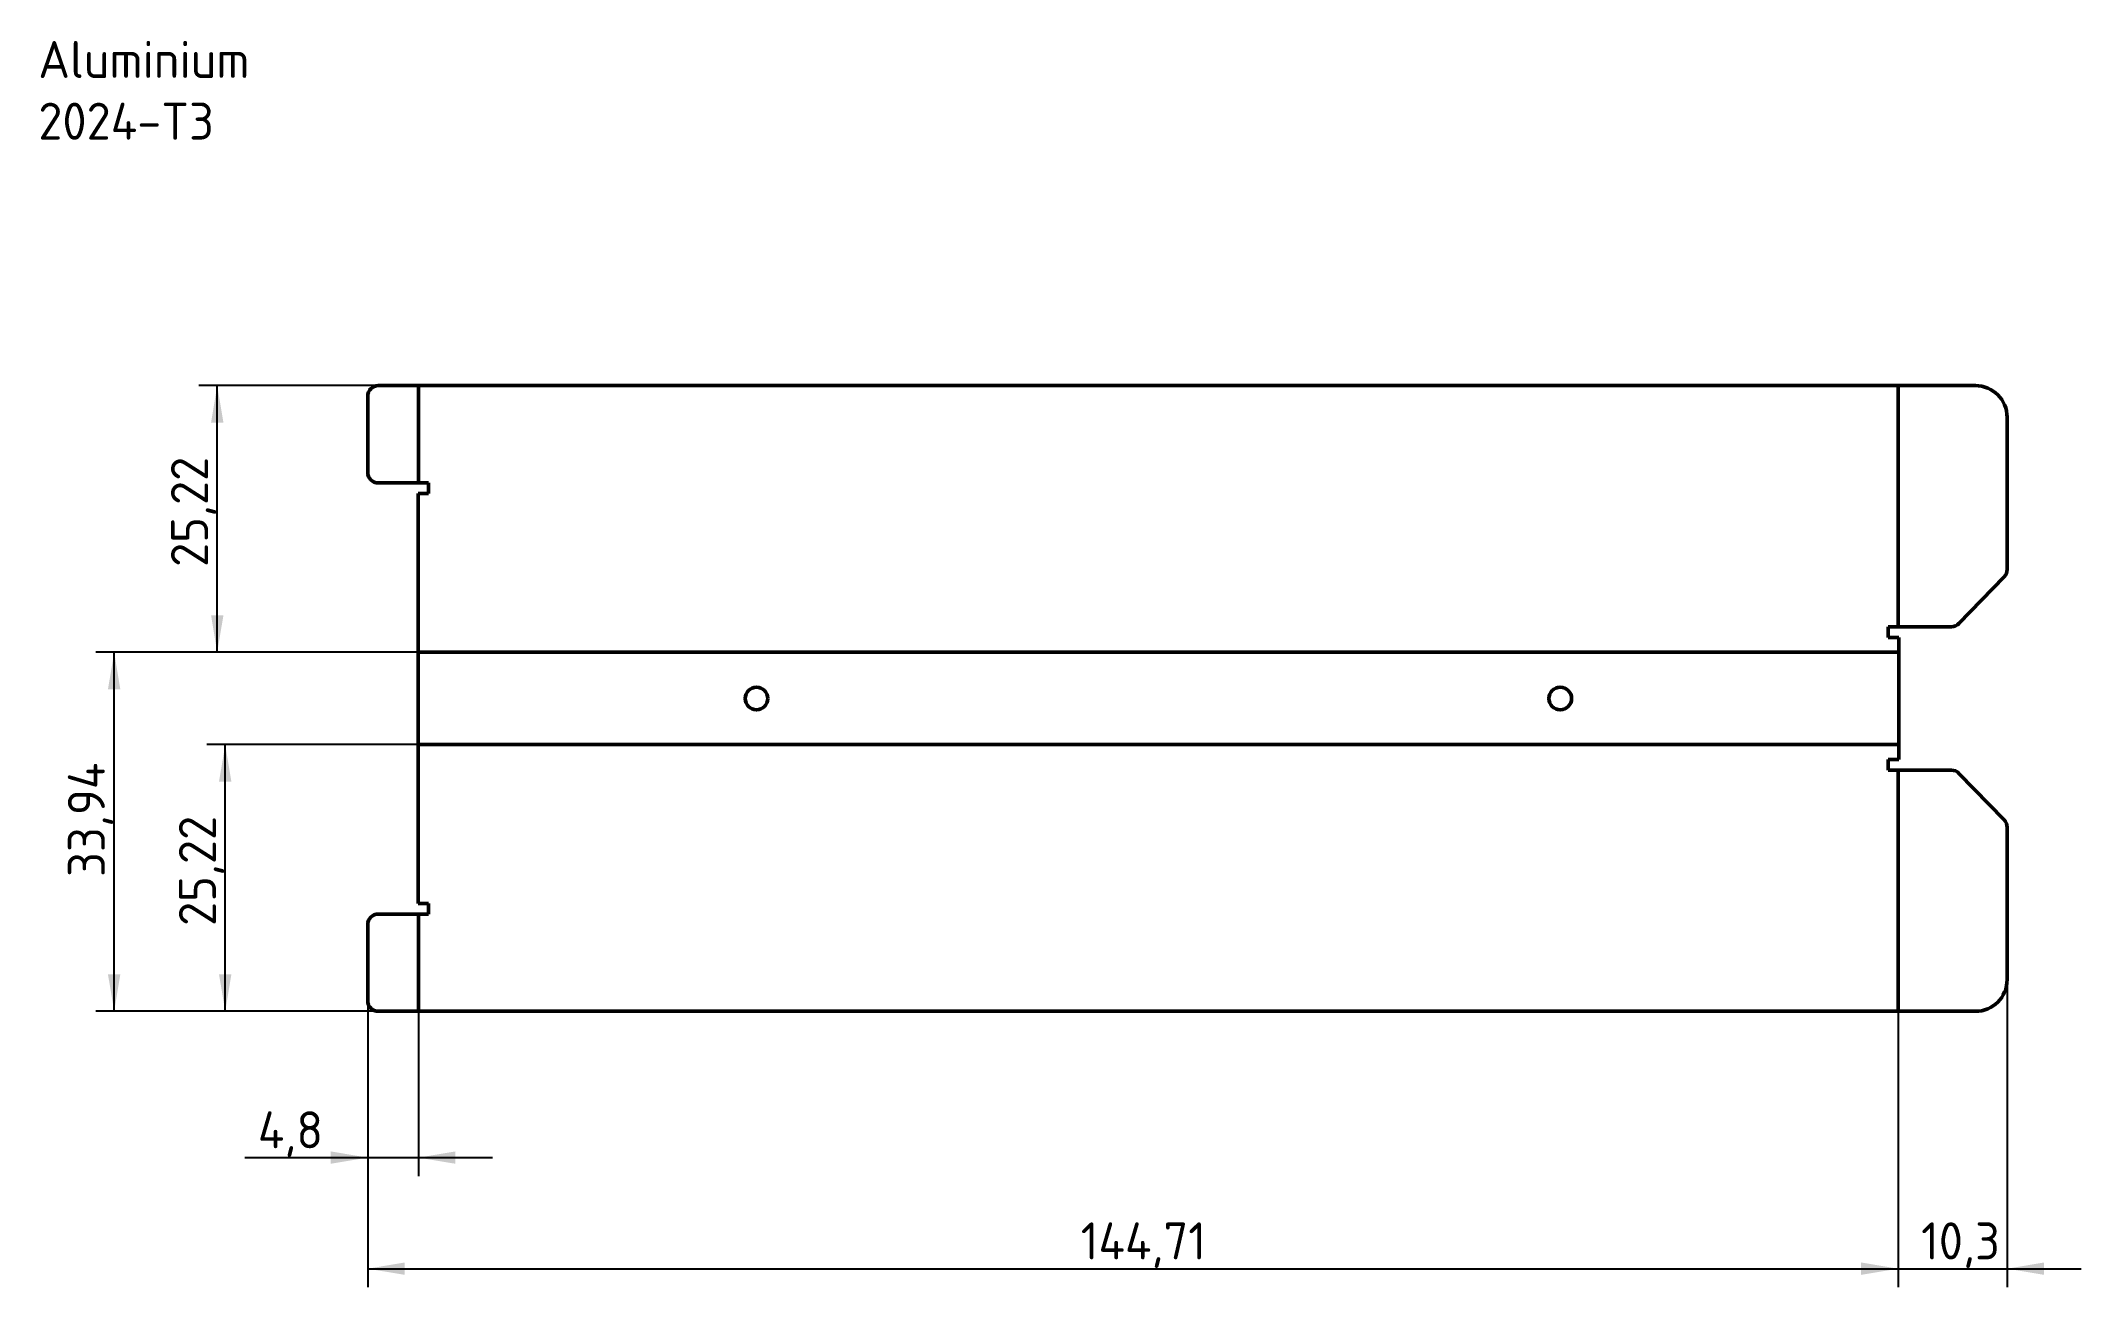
# Model space of a CAD drawing. Header units: millimetres. Extents: x 46 to 239, y 65 to 183.
import ezdxf
from ezdxf.enums import TextEntityAlignment as Align

# ---------------------------------------------------------------- set-up
doc = ezdxf.new("R2010")
doc.units = ezdxf.units.MM
doc.layers.add('RESTRAINERRAIL', color=7, linetype='Continuous')
doc.layers.add('Standard', color=7, linetype='Continuous')
doc.styles.add('SEACAD_Solid_Edge_ISO', font='seiso.ttf')
doc.dimstyles.new('ISO_(mm)', dxfattribs={"dimtxt": 3.5, "dimasz": 3.5, "dimexe": 1.75, "dimexo": 0, "dimgap": 0.875, "dimtad": 1, "dimtxsty": 'SEACAD_Solid_Edge_ISO', "dimblk1": '_SE_FILLED', "dimblk2": '_SE_FILLED', "dimsah": 1, "dimcen": 1.75, "dimadec": 0, "dimazin": 0, "dimtfac": 0.5, "dimtmove": 0, "dimatfit": 3, "dimfxl": 1, "dimarcsym": 0})

# ---------------------------------------------------------------- blocks, each defined once
blk = doc.blocks.new('SE')
at = {"layer": 'RESTRAINERRAIL', "color": 7, "linetype": 'Continuous', "lineweight": 50}
for p, q in [((80.34, 150.68), (77.49, 150.68)), ((80.34, 150.68), (82.25, 150.68)), ((81.29, 141.48), (81.29, 150.68)), ((82.25, 150.68), (220.25, 150.68)), ((222.15, 150.68), (220.25, 150.68)), ((221.2, 150.68), (221.2, 127.88)), ((222.15, 150.68), (228.5, 150.68)), ((76.49, 149.68), (76.49, 142.48)), ((231.5, 147.68), (231.5, 133.29)), ((77.49, 141.48), (80.34, 141.48)), ((82.25, 141.48), (80.34, 141.48)), ((82.25, 141.48), (82.25, 140.48)), ((82.25, 140.48), (81.25, 140.48)), ((81.25, 126), (81.25, 140.48)), ((231.22, 132.59), (226.95, 128.19)), ((220.25, 127.88), (220.25, 126.88)), ((220.25, 127.88), (222.15, 127.88)), ((226.23, 127.88), (222.15, 127.88)), ((81.25, 126), (81.25, 124.94)), ((221.25, 125.47), (81.25, 125.47)), ((220.25, 126.88), (221.25, 126.88)), ((221.25, 126.88), (221.25, 126)), ((221.25, 124.94), (221.25, 126)), ((81.25, 124.94), (81.25, 117.27)), ((221.25, 117.27), (221.25, 124.94)), ((81.25, 117.27), (81.25, 116.21)), ((81.25, 116.74), (221.25, 116.74)), ((81.25, 101.73), (81.25, 116.21)), ((221.25, 116.21), (221.25, 117.27)), ((221.25, 116.21), (221.25, 115.33)), ((220.25, 115.33), (221.25, 115.33)), ((220.25, 114.33), (220.25, 115.33)), ((220.25, 114.33), (222.15, 114.33)), ((221.2, 114.33), (221.2, 91.53)), ((226.23, 114.33), (222.15, 114.33)), ((231.22, 109.62), (226.95, 114.02)), ((231.5, 94.53), (231.5, 108.92)), ((77.49, 100.73), (80.34, 100.73)), ((82.25, 100.73), (80.34, 100.73)), ((82.25, 101.73), (81.25, 101.73)), ((81.29, 91.53), (81.29, 100.73)), ((82.25, 100.73), (82.25, 101.73)), ((76.49, 92.53), (76.49, 99.73)), ((80.34, 91.53), (77.49, 91.53)), ((80.34, 91.53), (82.25, 91.53)), ((220.25, 91.53), (82.25, 91.53)), ((222.15, 91.53), (220.25, 91.53)), ((222.15, 91.53), (228.5, 91.53))]:
    blk.add_line(p, q, dxfattribs=at)
for centre in [(113.25, 121.1), (189.25, 121.1)]:
    blk.add_circle(centre, 1.07, dxfattribs=at)
for centre, radius, start, end in [((77.49, 149.68), 1, 90, 180), ((228.5, 147.68), 3, 0, 90), ((77.49, 142.48), 1, 180, 270), ((230.5, 133.29), 1, 315.8725, 0), ((226.23, 128.88), 1, 270, 315.8725), ((226.23, 113.33), 1, 44.1275, 90), ((230.5, 108.92), 1, 0, 44.1275), ((77.49, 99.73), 1, 90, 180), ((228.5, 94.53), 3, 270, 0), ((77.49, 92.53), 1, 180, 270)]:
    blk.add_arc(centre, radius, start, end, dxfattribs=at)
blk = doc.blocks.new('DMBLK78')
at = {"layer": 'Standard', "linetype": 'Continuous', "lineweight": 25}
for points in [[(62.43, 113.24), (63.6, 113.24), (63.02, 116.74)], [(62.43, 95.03), (63.02, 91.53), (63.6, 95.03)]]:
    blk.add_hatch(color=7, dxfattribs=at).paths.add_polyline_path(points)
at = {"layer": 'Standard', "color": 7, "linetype": 'Continuous', "lineweight": 25}
for p, q in [((81.25, 116.74), (61.27, 116.74)), ((63.02, 91.53), (63.02, 116.74)), ((82.25, 91.53), (61.27, 91.53))]:
    blk.add_line(p, q, dxfattribs=at)
at = {"layer": 'Standard', "color": 7, "linetype": 'Continuous', "lineweight": 25, "style": 'SEACAD_Solid_Edge_ISO'}
blk.add_text('25,22', height=3.5, rotation=90, dxfattribs=at).set_placement((58.64, 99.6), align=Align.TOP_LEFT)
blk = doc.blocks.new('_SE_FILLED')
at = {"color": 0}
blk.add_line((0, 0), (-1, 0), dxfattribs=at)
blk.add_solid([(0, 0), (-1, -0.1665), (-1, 0.1665), (0, 0)], dxfattribs=at)
blk = doc.blocks.new('DMBLK79')
at = {"layer": 'Standard', "linetype": 'Continuous', "lineweight": 25}
for points in [[(51.93, 121.97), (53.1, 121.97), (52.52, 125.47)], [(51.93, 95.03), (52.52, 91.53), (53.1, 95.03)]]:
    blk.add_hatch(color=7, dxfattribs=at).paths.add_polyline_path(points)
at = {"layer": 'Standard', "color": 7, "linetype": 'Continuous', "lineweight": 25}
for p, q in [((81.25, 125.47), (50.77, 125.47)), ((52.52, 91.53), (52.52, 125.47)), ((82.25, 91.53), (50.77, 91.53))]:
    blk.add_line(p, q, dxfattribs=at)
at = {"layer": 'Standard', "color": 7, "linetype": 'Continuous', "lineweight": 25, "style": 'SEACAD_Solid_Edge_ISO'}
blk.add_text('33,94', height=3.5, rotation=90, dxfattribs=at).set_placement((48.14, 104.24), align=Align.TOP_LEFT)
blk = doc.blocks.new('DMBLK80')
at = {"layer": 'Standard', "linetype": 'Continuous', "lineweight": 25}
for points in [[(72.99, 77.12), (76.49, 77.7), (72.99, 78.29)], [(84.79, 77.12), (84.79, 78.29), (81.29, 77.7)]]:
    blk.add_hatch(color=7, dxfattribs=at).paths.add_polyline_path(points)
at = {"layer": 'Standard', "color": 7, "linetype": 'Continuous', "lineweight": 25}
for p, q in [((76.49, 96.13), (76.49, 75.95)), ((81.29, 91.53), (81.29, 75.95)), ((64.88, 77.7), (88.29, 77.7))]:
    blk.add_line(p, q, dxfattribs=at)
at = {"layer": 'Standard', "color": 7, "linetype": 'Continuous', "lineweight": 25, "style": 'SEACAD_Solid_Edge_ISO'}
blk.add_text('4,8', height=3.5, dxfattribs=at).set_placement((66.1, 82.08), align=Align.TOP_LEFT)
blk = doc.blocks.new('DMBLK81')
at = {"layer": 'Standard', "linetype": 'Continuous', "lineweight": 25}
for points in [[(79.99, 66.62), (79.99, 67.79), (76.49, 67.2)], [(217.7, 66.62), (221.2, 67.2), (217.7, 67.79)]]:
    blk.add_hatch(color=7, dxfattribs=at).paths.add_polyline_path(points)
at = {"layer": 'Standard', "color": 7, "linetype": 'Continuous', "lineweight": 25}
for p, q in [((76.49, 96.13), (76.49, 65.45)), ((221.2, 91.53), (221.2, 65.45)), ((76.49, 67.2), (221.2, 67.2))]:
    blk.add_line(p, q, dxfattribs=at)
at = {"layer": 'Standard', "color": 7, "linetype": 'Continuous', "lineweight": 25, "style": 'SEACAD_Solid_Edge_ISO'}
blk.add_text('144,71', height=3.5, dxfattribs=at).set_placement((143.91, 71.58), align=Align.TOP_LEFT)
blk = doc.blocks.new('DMBLK82')
at = {"layer": 'Standard', "linetype": 'Continuous', "lineweight": 25}
for points in [[(217.7, 66.62), (221.2, 67.2), (217.7, 67.79)], [(235, 66.62), (235, 67.79), (231.5, 67.2)]]:
    blk.add_hatch(color=7, dxfattribs=at).paths.add_polyline_path(points)
at = {"layer": 'Standard', "color": 7, "linetype": 'Continuous', "lineweight": 25}
for p, q in [((231.5, 94.53), (231.5, 65.45)), ((221.2, 91.53), (221.2, 65.45)), ((214.2, 67.2), (238.5, 67.2))]:
    blk.add_line(p, q, dxfattribs=at)
at = {"layer": 'Standard', "color": 7, "linetype": 'Continuous', "lineweight": 25, "style": 'SEACAD_Solid_Edge_ISO'}
blk.add_text('10,3', height=3.5, dxfattribs=at).set_placement((223.37, 71.58), align=Align.TOP_LEFT)
blk = doc.blocks.new('DMBLK83')
at = {"layer": 'Standard', "linetype": 'Continuous', "lineweight": 25}
for points in [[(61.68, 147.18), (62.85, 147.18), (62.26, 150.68)], [(61.68, 128.97), (62.26, 125.47), (62.85, 128.97)]]:
    blk.add_hatch(color=7, dxfattribs=at).paths.add_polyline_path(points)
at = {"layer": 'Standard', "color": 7, "linetype": 'Continuous', "lineweight": 25}
for p, q in [((82.25, 150.68), (60.51, 150.68)), ((62.26, 125.47), (62.26, 150.68)), ((81.25, 125.47), (60.51, 125.47))]:
    blk.add_line(p, q, dxfattribs=at)
at = {"layer": 'Standard', "color": 7, "linetype": 'Continuous', "lineweight": 25, "style": 'SEACAD_Solid_Edge_ISO'}
blk.add_text('25,22', height=3.5, rotation=90, dxfattribs=at).set_placement((57.89, 133.54), align=Align.TOP_LEFT)

msp = doc.modelspace()

# ---------------------------------------------------------------- block references
at = {"layer": 'Standard'}
msp.add_blockref('SE', (0, 0), dxfattribs=at)

# ---------------------------------------------------------------- texts
at = {"layer": 'Standard', "insert": (45.342, 183.259), "char_height": 3.5, "width": 34.73751, "attachment_point": 1}
msp.add_mtext('{\\fSolid Edge ISO|b0||i0||c0|p34;\\C7;\\H3.5;\\W1.;Aluminium 2024-T3}', dxfattribs=at)

# ---------------------------------------------------------------- dimensions: what is measured, and where the dimension line sits
at = {"layer": 'Standard', "color": 7, "linetype": 'Continuous', "lineweight": 25}
for base, p1, p2, picture, middle in [((62.2635, 150.6834), (81.2465, 125.4683), (82.2465, 150.6834), 'DMBLK83', (62.2635, 138.0759)), ((52.518, 125.468), (82.247, 91.526), (81.247, 125.468), 'DMBLK79', (52.518, 108.497)), ((63.0178, 116.7411), (82.2465, 91.526), (81.2465, 116.7411), 'DMBLK78', (63.0178, 104.1335))]:
    dim = msp.add_linear_dim(base=base, p1=p1, p2=p2, angle=90, text='\\A1;<>', dimstyle='ISO_(mm)', dxfattribs=at)
    dim.commit()
    dim.dimension.update_dxf_attribs({"geometry": picture, "text_midpoint": middle, "dimtype": 160})
for base, p1, p2, picture, middle in [((81.293, 77.704), (76.489, 96.126), (81.293, 91.526), 'DMBLK80', (72.259, 77.704)), ((221.2, 67.204), (76.489, 96.126), (221.2, 91.526), 'DMBLK81', (148.845, 67.204)), ((231.504, 67.204), (221.2, 91.526), (231.504, 94.526), 'DMBLK82', (226.352, 67.204))]:
    dim = msp.add_linear_dim(base=base, p1=p1, p2=p2, text='\\A1;<>', dimstyle='ISO_(mm)', dxfattribs=at)
    dim.commit()
    dim.dimension.update_dxf_attribs({"geometry": picture, "text_midpoint": middle, "dimtype": 160})

doc.saveas('drawing.dxf')
